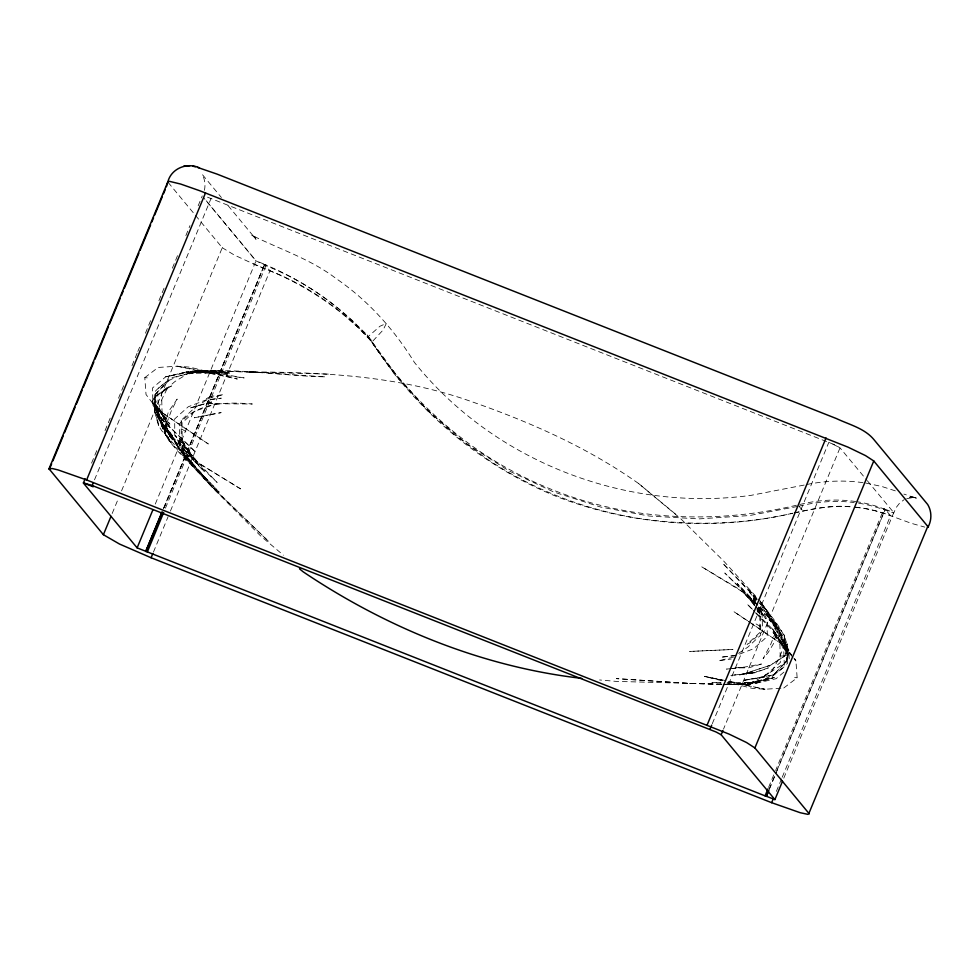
<?xml version="1.0" encoding="UTF-8"?>
<svg xmlns="http://www.w3.org/2000/svg" width="980" height="980" viewBox="0 0 980 980"><rect width="100%" height="100%" fill="white"/><g stroke="black" fill="none" stroke-linecap="round" stroke-linejoin="round"><path stroke-width="0.73" stroke-dasharray="4.9 3.68" d="M204.342 190.328C205.898 185.159 204.318 177.601 202.15 174.305L221.394 197.519M155.146 404.005L155.894 400.783L159.213 419.55L155.146 404.005L164.554 427.182L170.924 437.938L169.773 436.431C185.355 455.749 200.349 475.692 218.356 493.136L268.765 541.573L211.019 485.492L179.744 449.33L184.277 455.859L218.356 493.136L178.066 451.462L169.32 441.27L166.698 436.835L155.146 404.005L158.662 412.788L156.849 408.231M769.312 789.317L885.246 509.392L883.948 508.89L775.621 770.427M165.436 508.204L266.156 265.041L264.796 264.49L163.513 509.073M91.581 463.111L96.849 450.396M105.044 430.6L110.324 417.872M118.531 398.211L123.786 385.361M131.994 365.699L137.261 352.849M137.837 351.428L139.601 347.19M145.457 333.188L150.724 320.325M158.932 300.664L164.187 287.814M172.394 268.153L177.662 255.302M185.869 235.641L189.961 225.608M198.156 205.825L202.26 195.927M94.497 479.845L211.031 198.524L207.405 197.176M112.173 513.495L118.617 497.938M121.545 490.87L222.264 247.72L195.228 215.086M155.281 504.051L256 260.888L203.24 197.237M163.293 508.853L264.6 264.282L256 260.888M164.113 507.665L264.6 264.282M153.444 552.095L168.082 516.754M170.422 511.095L269.966 270.762L264.772 264.49L274.29 268.643A312.4 306.189 -39.7 0 1 352.065 320.252L367.108 334.903L396.496 375.23L423.777 406.357L453.912 434.263L486.631 458.726A393.764 385.949 -39.7 0 0 637.257 518.187C688.83 526.015 741.823 524.925 792.734 513.251M712.289 723.693L828.823 442.372L831.42 443.438L840.032 447.787L723.51 729.12M768.59 787.393L775.033 771.836M769.227 789.145L776.258 772.179M776.846 770.77L885.173 509.233L893.772 512.626L783.682 778.402M776.356 791.387L781.624 778.659M782.212 777.25L890.538 515.713L885.344 509.429L883.948 508.89M858.603 503.169A139.785 137.004 -39.7 0 1 879.697 508.265L893.748 512.969L896.173 507.53L899.664 503.034L904.185 499.629M783.927 672.121L776.16 678.662L758.973 682.631L749.982 683.709L774.335 677.474L755.715 683.415L740.317 684.604L723.889 684.42L749.602 684.457L754.698 681.884L740.317 684.604L749.602 684.457L754.453 681.37L735.331 684.542L723.117 684.261M144.795 377.655L158.135 367.463L176.939 366.202L189.998 367.157L237.307 379.015L176.939 366.202L244.143 377.925L193.869 371.371L230.018 373.013L185.588 373.319L194.604 372.351L170.973 377.888L157.584 388.987L158.233 406.308L169.283 426.227L155.563 404.226L169.859 424.132L151.067 400.796L166.747 418.877L157.511 409.554L146.02 394.499L144.795 377.655L147.282 377.863M783.792 687.985L797.144 677.793L795.919 660.949L794.547 658.401M738.528 653.329L747.716 647.229L760.688 635.138L760.713 618.245L758.789 608.139M906.745 498.649L914.61 497.289L909.305 497.669M723.191 684.248C745.707 685.167 771.052 681.651 786.817 663.999L787.663 663.019L787.173 643.811L786.315 661.5L773.526 674.902L744.188 680.292L773.526 674.902L786.315 661.5C792.416 641.716 778.304 625.326 767.095 610.736L760.48 601.634M733.665 657.029L718.316 660.875L731.288 659.001M794.229 512.969C813.216 508.706 832.633 504.737 852.196 506.844M804.139 485.076L751.17 495.329C625.632 512.43 493.883 461.47 414.405 362.404C394.107 329.452 367.916 300.284 335.895 278.418C310.415 258.916 279.692 249.275 251.382 235.053L255.253 237.282L252.571 235.371L256.025 239.304L227.164 204.489M798.982 506.182C816.989 501.662 835.83 500.143 854.266 502.593M794.155 512.944C813.314 508.755 832.902 504.884 852.612 507.028M796.458 505.251C742.693 517.955 686.686 520.466 632.063 511.903A393.764 385.949 -39.7 0 1 481.425 452.454C435.843 421.449 397.059 381.134 367.108 334.903M797.487 506.464L749.504 515.541L699.058 518.898L649.152 516.043L600.446 507.003L553.553 491.911L509.086 470.951L467.632 444.393L429.718 412.592L395.834 375.952L367.843 336.924L353.682 322.249L337.892 308.198A277.989 272.464 -39.7 0 0 275.503 269.733L256.135 260.974L203.289 197.213M792.649 513.226C714.935 531.368 632.21 525.476 557.694 496.958C481.45 466.284 416.157 411.147 371.971 341.971L367.843 336.924L379.885 326.291L386.402 323.363L383.009 330.101L372.008 341.947L357.81 327.296L342.02 313.245A277.953 272.44 -39.7 0 0 279.655 274.792L269.806 270.701A51.266 4.827 22.5 0 1 253.306 263.865L234.22 254.996L222.264 247.72L223.305 248.675M806.92 484.451C825.356 480.825 844.405 479.967 863.037 482.687M744.188 680.292L764.608 677.143M735.613 655.351L720.668 657.261L735.723 655.596L753.645 648.711L767.242 636.522L767.156 619.875L759.035 603.57M730.933 668.642L726.499 669.107L745.572 667.086L732.415 668.483M780.901 688.181L764.988 689.259L751.93 688.291L728.275 682.362M781.146 656.024L784.796 655.902M723.914 684.408L749.602 684.457L766.936 673.958L780.325 662.456L779.933 644.975L776.221 625.069L757.332 604.329M721.023 682.472L711.921 682.435L720.937 683.085M727.099 682.497L758.973 682.631L747.336 683.097L772.706 677.939L748.071 684.077L770.966 677.572L784.355 666.461L783.706 649.14L772.056 627.923L786.377 651.222L772.657 629.234L753.473 610.307M328.337 374.103L206.633 370.918L192.337 370.991L187.241 373.564C232.86 366.042 279.692 376.149 325.58 376.835L249.459 371.947C323.841 372.069 399.228 376.051 469.971 401.077C529.261 421.657 587.314 447.211 638.715 483.606L680.549 518.543L723.375 560.719L758.753 599.552M721.598 684.224L616.371 681.394L599.576 679.961M721.672 684.212L688.291 683.379L616.371 678.626L692.603 683.55L688.291 683.379L720.925 684.359M249.459 371.947L253.673 372.082C220.929 371.885 180.149 364.462 155.122 391.449L154.264 392.429L154.522 411.539L158.552 425.504L161.712 430.685L169.124 439.016L206.351 478.987L175.298 443.156L179.867 449.82L172.333 437.754L165.289 430.085L166.625 432.058L160.157 421.057L155.122 407.068L164.248 432.707L171.022 442.74L211.803 486.999L260.411 535.741L283.392 555.182M726.952 683.513L748.01 685.02L727.062 680.867M794.658 677.584L797.144 677.793M914.058 497.326L910.395 496.541L916.386 498.11L911.927 496.946M855.773 501.564C836.528 498.661 816.757 500.045 797.953 504.957L803.147 511.242M855.528 507.273L862.743 508.228A139.76 136.98 -39.7 0 1 883.85 513.324L890.82 515.823M855.136 507.077L862.425 508.032A136.771 134.076 -39.8 0 1 890.538 515.713L911.094 523.259L924.753 527.105M865.757 483.054L881.853 486.497L895.414 490.882M725.567 680.573L704.62 676.433L722.37 680.88M722.297 680.181L704.62 676.433L722.064 680.292M728.189 681.431L764.988 689.259L727.87 681.566M914.499 497.62L903.891 494.079M885.344 509.429L878.509 506.942A136.992 134.297 -39.8 0 0 857.231 501.76M207.515 197.176L833.539 444.308L839.897 447.713L866.81 480.163M253.306 263.865L269.966 270.762A311.922 305.711 -39.7 0 1 357.259 326.536L372.302 341.175M264.772 264.49L266.144 265.09M756.095 623.954L760.198 626.404M181.741 429.044L185.845 431.494M754.171 604.378L743.404 592.361L701.411 566.612L738.712 588.956L749.81 597.751L754.331 603.607M747.654 620.781L733.714 611.545L749.786 622.435M748.928 621.626L784.429 645.894L791.497 655.155M751.023 623.268L784.429 645.894L775.192 636.571L792.955 657.47M638.715 483.606L677.107 515.407M757.724 605.15L724.796 573.006L757.724 605.15L765.539 618.772L758.643 607.441M752.407 609.254L747.079 603.999L754.343 611.63M756.278 603.239L737.254 583.578L757.614 605.812M755.384 612.721L777.201 635.616L772.657 629.234L790.86 654.664L772.081 631.316L791.62 654.873M756.94 599.442L722.603 563.194L756.903 598.462M169.773 436.431L173.178 440.081M758.63 606.926L777.973 628.033L786.413 646.102L771.309 619.103L777.973 628.033L766.85 614.154L777.361 630.275M755.899 606.338L761.999 613.125L762.599 631.23L749.884 642.831L747.054 644.313L759.88 632.443L759.794 615.893L757.075 610.773M758.079 608.752L761.999 613.125L758.116 608.654M743.404 592.361L754.943 605.26M754.233 604.17L744.518 592.986L754.845 605.738M165.706 430.379L161.994 410.473L161.602 392.992L174.991 381.49L192.337 370.991L219.545 371.053L206.633 370.918L187.474 374.091L192.337 370.991L201.623 370.857L186.212 372.033L191.945 371.738L165.767 376.786L186.212 372.033L230.018 373.013L191.945 371.738L182.966 372.829L165.767 376.786L152.464 388.019L152.99 405.291L167.188 426.974L154.754 406.627L162.888 424.058L172.541 435.708L164.419 424.475L165.706 430.379L175.065 441.282L204.55 471.821L163.905 427.39L154.522 411.539L154.252 404.127L155.624 393.948L168.658 380.644L155.624 393.948L154.522 411.539L170.385 436.247L163.905 427.39L175.065 441.282L164.579 425.173M793.935 658.621L795.919 660.949L792.379 656.318M756.254 600.226L749.737 592.41L755.825 600.826M867.386 480.8L893.772 512.626M168.193 182.464L194.261 213.922M391.302 368.958L396.496 375.23M757.075 599.429L749.823 590.475L756.18 600.324M755.788 606.89L762.354 615.011L758.005 608.923M757.944 608.298L759.745 610.638M759.757 602.859L773.845 625.265L759.561 603.019M754.527 604.048L748.426 595.534L756.119 608.041M784.208 635.138L784.576 644.607L779.676 656.931L772.056 671.116L762.085 677.486L785.764 662.443L787.491 658.364L784.208 635.138L759.757 600.654L782.359 635.493L760.627 602.284L780.031 631.904L785.397 649.36L785.727 655.363L769.178 666.106L785.727 655.363L780.031 631.904L775.388 622.864M767.095 610.736L768.626 612.99M755.507 601.892L753.289 598.633L755.58 602.406M753.73 602.957L749.602 596.685L754.355 605.652M756.879 609.291L760.725 615.538L757.221 609.254M159.128 419.759L154.767 405.843L164.248 432.707M160.524 418.35L166.698 436.835M164.052 428.517L165.755 433.809M155.122 407.068L156.053 409.995M776.221 625.069L777.508 630.985L769.386 619.74L779.039 631.389L788.937 650.169L789.206 658.805M181.239 420.31L181.214 437.215L184.02 455.847L219.202 492.193L183.726 454.793L167.85 430.085L183.726 454.793L192.08 464.961L182.574 450.212L184.02 455.847L183.505 451.008L192.203 463.05L182.893 451.878L175.445 435.402L188.65 456.815L174.771 435.586L174.685 418.938L188.282 406.749L206.217 399.852L221.272 398.186L206.327 400.11L194.212 408.219L181.239 420.31M165.926 420.359L165.706 426.018L171.255 411L177.172 399.093L168.425 411.747L165.926 420.359M788.41 653.55L787.442 659.577L785.764 662.443L788.41 653.55L784.514 638.127L787.491 658.364L788.41 653.55M152.5 400.33L158.552 425.504L156.763 413.597L162.264 398.517L168.205 386.622L154.338 397.329L152.219 401.812L156.543 395.173L171.5 385.924L154.338 397.329L156.543 395.173L152.5 400.33M775.805 635.003L773.514 643.701L768.283 652.325L763.114 658.683L770.684 644.436L775.621 632.149L775.805 635.003M194.885 411.147L182.047 423.017L182.145 439.567L193.501 459.914L217.144 482.442L188.209 452.491L179.695 438.244L192.337 458.763L188.209 452.491L193.501 459.914L181.214 439.91L197.409 462.462L179.585 440.449L179.328 424.218C196.478 402.278 227.152 401.739 252.301 404.005L205.126 403.65L189.14 408.256L213.407 401.579L205.126 403.65L217.058 403.601L194.885 411.147M210.639 396.459L205.469 399.117L223.648 394.597L210.639 396.459M768.7 665.8L743.391 674.093L730.798 675.404L755.298 672.684L768.394 667.858L758.483 671.227L738.455 675.171L744.616 673.444L755.298 672.684L743.391 674.093L768.7 665.8M761.338 664.06L748.536 667.882L735.245 667.846L742.767 667.392L761.338 664.06M211.558 414.332L194.31 417.774L221.149 412.629L211.558 414.332M732.869 649.483L689.638 651.443L732.869 649.483M240.529 488.836L198.524 463.087L192.117 457.697L179.94 442.323L179.585 440.449L198.524 463.087L240.529 488.836M208.226 443.916L157.511 409.554L208.226 443.916M194.861 451.462L162.043 419.477L194.861 451.462M779.884 635.971L774.751 628.474L788.3 650.438L779.884 635.971M169.871 427.525L156.482 405.953L169.871 427.525M171.022 442.74L165.338 434.226L159.556 420.175L171.022 442.74"/><path stroke-width="1.47" d="M927.742 527.265L928.158 526.885C931.87 519.902 931.821 511.254 927.668 504.467L873.658 439.297C864.323 428.223 849.182 424.61 836.528 418.619L217.07 174.109L197.531 167.396M49 468.771L52.406 468.563L58.09 469.922L86.62 479.955L729.145 734.13L746.601 742.558L754.894 747.948L809.296 813.878L807.728 814.319L800.207 812.714L771.664 802.694L151.092 557.743L119.523 544.047L103.39 534.7L49 468.771L167.874 181.79C171.329 168.327 187.254 162.092 199.43 167.886M49.319 469.445L51.658 463.797M52.834 460.968L63.369 435.524M64.545 432.695L75.08 407.239M76.256 404.422L82.112 390.285M83.276 387.455L93.823 362.012M94.987 359.182L108.462 326.659M109.625 323.841L120.172 298.386M121.336 295.568L123.1 291.317M124.264 288.488L138.903 253.146M140.079 250.329L150.626 224.873M151.79 222.043L153.554 217.805M154.718 214.975L162.337 196.6M163.501 193.771L165.265 189.532M166.429 186.702L167.874 181.79L169.43 181.337L180.688 184.056L199.994 190.831L848.019 447.149L865.475 455.577L873.768 460.968L928.158 526.885M85.15 478.791L83.386 483.042L137.126 547.869L766.409 796.385L768.712 790.713M86.62 479.955L205.494 192.974M93.333 482.675L92.157 485.504L93.21 486.778L83.386 482.907L92.157 485.504L716.184 732.036L721.158 734.767L774.898 799.607L782.518 781.232M103.39 534.7L111.01 516.313M137.126 547.869L152.941 509.71M145.726 551.274L162.129 511.683M145.922 551.471L161.737 513.299M145.959 551.495L161.786 513.324M147.294 552.022L163.685 512.442M151.092 557.743L152.856 553.504M707.192 724.894L826.067 437.913M709.949 729.353L711.701 725.114M721.158 734.767L722.922 730.529M754.894 747.948L873.768 460.968M765.074 795.87L768.002 788.802M766.372 796.373L768.639 790.566M771.664 802.694L773.428 798.455M808.978 813.192L927.852 526.211M189.961 165.681L183.848 166.11M581.789 678.368C482.221 666.914 386.145 627.592 303.224 571.855L299.464 568.792M193.072 166.232L195.326 166.821M766.299 796.213L774.898 799.607"/></g></svg>
